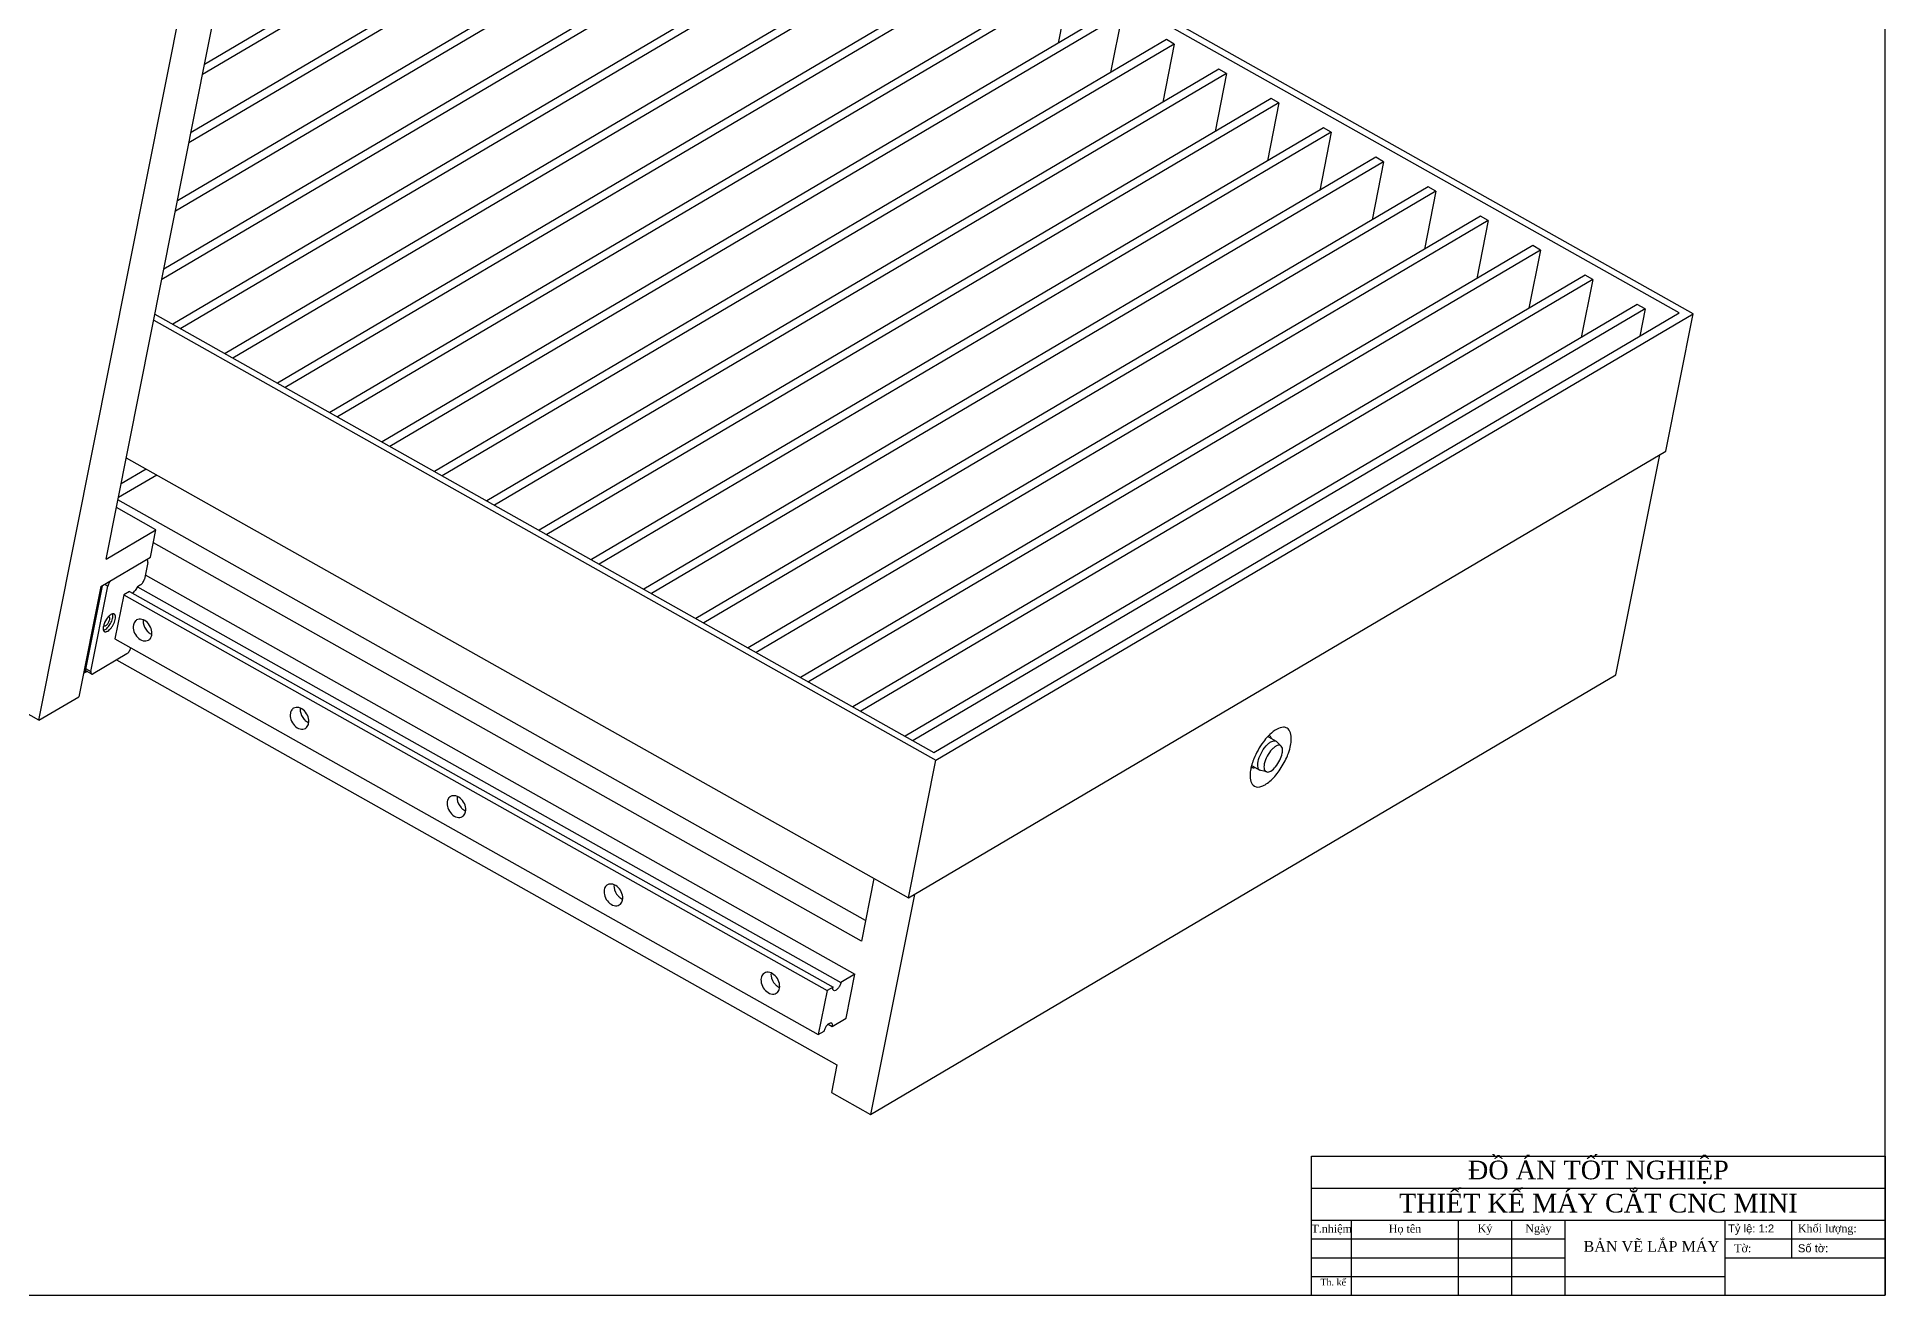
# Model space of a CAD drawing. Header units: inches. Extents: x -8900 to -5053, y -1814 to -15.
# Drawn here: x -5746 to -5053, y -856 to -385 of the extents above; entities that cross this region are included whole.
import ezdxf

# ---------------------------------------------------------------- set-up
doc = ezdxf.new("R2010")
doc.units = ezdxf.units.IN
doc.header["$LTSCALE"] = 2
doc.header["$MEASUREMENT"] = 0
doc.layers.add('02___PRT_ALL_AXES', color=7, linetype='Continuous')
doc.styles.add('DAT', font='times.ttf', dxfattribs={"height": 6})
doc.styles.add('dat7', font='times.ttf', dxfattribs={"height": 7})
doc.styles.get("Standard").update_dxf_attribs({"font": 'arial.ttf', "height": 2.5})

msp = doc.modelspace()

# ---------------------------------------------------------------- linework, layer by layer
at = {"color": 7, "linetype": 'Continuous'}
for p, q in [((-5053.06, -856.45), (-5053.06, -15.45)), ((-5509.84, -296.33), (-5683.92, -398.97)), ((-5509.08, -292.49), (-5683.15, -395.13)), ((-5130.21, -488.26), (-5459.67, -302.97)), ((-5125.02, -488.59), (-5459.21, -300.65)), ((-5514.17, -318.09), (-5688.25, -420.73)), ((-5720.06, -580.58), (-5668.74, -322.69)), ((-5437.24, -321.32), (-5699.2, -475.77)), ((-5440.19, -319.66), (-5698.44, -471.93)), ((-5514.94, -321.93), (-5689.01, -424.57)), ((-5745.27, -640.97), (-5683.68, -331.5)), ((-5420.57, -330.7), (-5695.07, -492.54)), ((-5417.63, -332.35), (-5692.12, -494.19)), ((-5498.37, -334.76), (-5694.11, -450.17)), ((-5501.31, -333.1), (-5693.34, -446.33)), ((-5400.95, -341.73), (-5675.45, -503.57)), ((-5398.01, -343.38), (-5672.51, -505.22)), ((-5381.34, -352.76), (-5655.83, -514.6)), ((-5378.4, -354.41), (-5652.89, -516.26)), ((-5361.72, -363.79), (-5636.22, -525.63)), ((-5358.78, -365.45), (-5633.28, -527.29)), ((-5358.78, -365.45), (-5363.11, -387.21)), ((-5342.11, -374.82), (-5616.6, -536.66)), ((-5339.16, -376.48), (-5613.66, -538.32)), ((-5339.16, -376.48), (-5343.49, -398.24)), ((-5322.49, -385.85), (-5596.99, -547.7)), ((-5319.55, -387.51), (-5594.04, -549.35)), ((-5319.55, -387.51), (-5323.88, -409.27)), ((-5319.55, -387.51), (-5322.49, -385.85)), ((-5302.87, -396.89), (-5577.37, -558.73)), ((-5299.93, -398.54), (-5574.43, -560.38)), ((-5299.93, -398.54), (-5304.26, -420.3)), ((-5299.93, -398.54), (-5302.87, -396.89)), ((-5283.26, -407.92), (-5557.75, -569.76)), ((-5280.32, -409.57), (-5283.26, -407.92)), ((-5280.32, -409.57), (-5554.81, -571.42)), ((-5280.32, -409.57), (-5284.65, -431.33)), ((-5263.64, -418.95), (-5538.14, -580.79)), ((-5260.7, -420.6), (-5535.2, -582.45)), ((-5260.7, -420.6), (-5265.03, -442.37)), ((-5260.7, -420.6), (-5263.64, -418.95)), ((-5244.03, -429.98), (-5518.52, -591.82)), ((-5241.08, -431.64), (-5515.58, -593.48)), ((-5241.08, -431.64), (-5245.41, -453.4)), ((-5241.08, -431.64), (-5244.03, -429.98)), ((-5224.41, -441.01), (-5498.91, -602.86)), ((-5221.47, -442.67), (-5495.96, -604.51)), ((-5221.47, -442.67), (-5225.8, -464.43)), ((-5221.47, -442.67), (-5224.41, -441.01)), ((-5204.79, -452.05), (-5479.29, -613.89)), ((-5201.85, -453.7), (-5476.35, -615.54)), ((-5201.85, -453.7), (-5206.18, -475.46)), ((-5201.85, -453.7), (-5204.79, -452.05)), ((-5185.18, -463.08), (-5459.67, -624.92)), ((-5182.24, -464.73), (-5185.18, -463.08)), ((-5182.24, -464.73), (-5456.73, -626.57)), ((-5182.24, -464.73), (-5186.57, -486.49)), ((-5165.56, -474.11), (-5440.06, -635.95)), ((-5162.62, -475.76), (-5437.12, -637.61)), ((-5162.62, -475.76), (-5166.95, -497.52)), ((-5162.62, -475.76), (-5165.56, -474.11)), ((-5702.25, -491.08), (-5408.98, -656.01)), ((-5701.79, -488.76), (-5409.68, -653.03)), ((-5145.95, -485.14), (-5420.44, -646.98)), ((-5143, -486.8), (-5417.5, -648.64)), ((-5409.68, -653.03), (-5130.21, -488.26)), ((-5408.98, -656.01), (-5125.02, -488.59)), ((-5143, -486.8), (-5145.95, -485.14)), ((-5143, -486.8), (-5145.03, -497)), ((-5135.29, -540.17), (-5125.02, -488.59)), ((-5419.25, -707.59), (-5135.29, -540.17)), ((-5705.06, -546.85), (-5714.45, -552.38)), ((-5712.51, -542.66), (-5419.25, -707.59)), ((-5153.95, -624.02), (-5137.53, -541.49)), ((-5701.11, -549.07), (-5715.48, -557.54)), ((-5701.38, -569.57), (-5716.21, -561.23)), ((-5435.31, -716.04), (-5715.64, -558.38)), ((-5720.06, -580.58), (-5701.38, -569.57)), ((-5703.43, -579.88), (-5701.38, -569.57)), ((-5436.85, -723.78), (-5702.35, -574.47)), ((-5722.11, -590.9), (-5703.43, -579.88)), ((-5704.49, -581.87), (-5705.72, -588.06)), ((-5704.93, -580.76), (-5704.69, -580.9)), ((-5705.41, -586.51), (-5439.31, -736.16)), ((-5722.11, -590.9), (-5730.33, -632.16)), ((-5727.76, -621.56), (-5721.6, -590.59)), ((-5725.8, -622.66), (-5719.43, -590.68)), ((-5720.62, -590.02), (-5719.43, -590.68)), ((-5713.5, -594.01), (-5716.78, -610.52)), ((-5711.26, -592.69), (-5713.5, -594.01)), ((-5713.5, -594.01), (-5449.77, -742.33)), ((-5711.26, -592.69), (-5447.53, -741.01)), ((-5708.27, -590.93), (-5709.16, -592.31)), ((-5707.15, -590.27), (-5708.27, -590.93)), ((-5708.27, -590.93), (-5444.54, -739.25)), ((-5745.27, -640.97), (-5804.12, -607.88)), ((-5712.28, -616.06), (-5724.98, -623.55)), ((-5716.78, -610.52), (-5453.06, -758.83)), ((-5727.76, -621.56), (-5725.8, -622.66)), ((-5727.56, -622.53), (-5725.59, -623.63)), ((-5716.14, -618.33), (-5446.09, -770.2)), ((-5433.43, -788.79), (-5153.95, -624.02)), ((-5745.27, -640.97), (-5730.33, -632.16)), ((-5281.34, -648.83), (-5281.08, -649.03)), ((-5279.45, -650.66), (-5281.08, -649.03)), ((-5419.25, -707.59), (-5408.98, -656.01)), ((-5287.16, -659.84), (-5287.47, -659.72)), ((-5284.92, -660.39), (-5287.16, -659.84)), ((-5432.18, -700.32), (-5436.85, -723.78)), ((-5417.01, -706.27), (-5433.43, -788.79)), ((-5447.53, -741.01), (-5449.77, -742.33)), ((-5439.31, -736.16), (-5444.54, -739.25)), ((-5442.6, -752.67), (-5439.31, -736.16)), ((-5449.77, -742.33), (-5453.06, -758.83)), ((-5449.34, -754.9), (-5447.83, -755.75)), ((-5447.83, -755.75), (-5442.6, -752.67)), ((-5453.06, -758.83), (-5450.82, -757.51)), ((-5446.09, -770.2), (-5448.14, -780.52)), ((-5448.14, -780.52), (-5433.43, -788.79)), ((-5268.06, -856.45), (-5268.06, -804.45)), ((-5268.06, -804.45), (-5053.06, -804.45)), ((-5053.06, -804.45), (-5053.06, -856.45)), ((-5268.06, -816.45), (-5053.06, -816.45)), ((-5268.06, -828.45), (-5053.06, -828.45)), ((-5253.06, -856.45), (-5253.06, -828.45)), ((-5213.06, -856.45), (-5213.06, -828.45)), ((-5193.06, -856.45), (-5193.06, -828.45)), ((-5173.06, -856.45), (-5173.06, -828.45)), ((-5113.06, -856.45), (-5113.06, -828.45)), ((-5088.06, -842.45), (-5088.06, -828.45)), ((-5268.06, -835.45), (-5173.06, -835.45)), ((-5113.06, -835.45), (-5053.06, -835.45)), ((-5268.06, -842.45), (-5173.06, -842.45)), ((-5113.06, -842.45), (-5053.06, -842.45)), ((-5268.06, -849.45), (-5113.06, -849.45)), ((-6242.06, -856.45), (-5053.06, -856.45)), ((-5268.06, -856.45), (-5053.06, -856.45))]:
    msp.add_line(p, q, dxfattribs=at)
msp.add_arc((-5284.63, -647.78), 1.32, 51.64848, 60.61474, dxfattribs=at)
for points, knots in [([(-5704.69, -580.9), (-5704.77, -580.85), (-5704.93, -580.84), (-5705.13, -580.9), (-5705.24, -580.95), (-5705.3, -580.98)], [0, 0, 0, 0, 0.430638, 0.694619, 1, 1, 1, 1]), ([(-5704.49, -581.87), (-5704.47, -581.76), (-5704.44, -581.57), (-5704.45, -581.32), (-5704.49, -581.14), (-5704.57, -580.99), (-5704.65, -580.92), (-5704.69, -580.9)], [0, 0, 0, 0, 0.323342, 0.531875, 0.710455, 0.863125, 1, 1, 1, 1]), ([(-5718, -588.47), (-5718.17, -588.57), (-5718.5, -588.86), (-5718.91, -589.39), (-5719.24, -590.01), (-5719.39, -590.46), (-5719.43, -590.68)], [0, 0, 0, 0, 0.21762, 0.477415, 0.749284, 1, 1, 1, 1]), ([(-5707.15, -590.27), (-5706.98, -590.17), (-5706.65, -589.88), (-5706.24, -589.35), (-5705.91, -588.73), (-5705.76, -588.28), (-5705.72, -588.06)], [0, 0, 0, 0, 0.21762, 0.477415, 0.749284, 1, 1, 1, 1]), ([(-5710.18, -593.3), (-5709.98, -593.22), (-5709.6, -592.91), (-5709.31, -592.53), (-5709.16, -592.31)], [0, 0, 0, 0, 0.443055, 1, 1, 1, 1]), ([(-5712.28, -616.06), (-5712.11, -615.96), (-5711.79, -615.67), (-5711.38, -615.14), (-5711.04, -614.52), (-5710.9, -614.07), (-5710.85, -613.85)], [0, 0, 0, 0, 0.21762, 0.477415, 0.749284, 1, 1, 1, 1]), ([(-5727.56, -622.53), (-5727.61, -622.5), (-5727.75, -622.36), (-5727.82, -622), (-5727.79, -621.72), (-5727.76, -621.56)], [0, 0, 0, 0, 0.185296, 0.533148, 1, 1, 1, 1]), ([(-5725.8, -622.66), (-5725.82, -622.77), (-5725.84, -622.96), (-5725.83, -623.21), (-5725.79, -623.39), (-5725.72, -623.54), (-5725.64, -623.61), (-5725.59, -623.63)], [0, 0, 0, 0, 0.323342, 0.531875, 0.710455, 0.863125, 1, 1, 1, 1]), ([(-5725.59, -623.63), (-5725.51, -623.68), (-5725.35, -623.7), (-5725.15, -623.64), (-5725.04, -623.58), (-5724.98, -623.55)], [0, 0, 0, 0, 0.430638, 0.694619, 1, 1, 1, 1]), ([(-5288.14, -656.48), (-5287.93, -655.42), (-5287.13, -653.34), (-5285.64, -651.07), (-5284.17, -649.63), (-5282.99, -648.8), (-5281.84, -648.55), (-5281.34, -648.83)], [0, 0, 0, 0, 0.292973, 0.598121, 0.732563, 0.845195, 1, 1, 1, 1]), ([(-5279.45, -650.66), (-5279.62, -650.49), (-5280.13, -650.25), (-5281.04, -650.44), (-5281.99, -651), (-5283.38, -652.27), (-5284.83, -654.39), (-5285.61, -656.35), (-5285.81, -657.36)], [0, 0, 0, 0, 0.069501, 0.152032, 0.259463, 0.391594, 0.700104, 1, 1, 1, 1]), ([(-5283.38, -647.29), (-5283.43, -647.18), (-5283.55, -646.98), (-5283.72, -646.81), (-5283.81, -646.74)], [0, 0, 0, 0, 0.517883, 1, 1, 1, 1]), ([(-5283.2, -647.78), (-5283.21, -647.74), (-5283.26, -647.57), (-5283.32, -647.41), (-5283.38, -647.29)], [0, 0, 0, 0, 0.262502, 1, 1, 1, 1]), ([(-5279.08, -653.39), (-5279.02, -653.1), (-5278.9, -652.2), (-5279, -651.11), (-5279.45, -650.66)], [0, 0, 0, 0, 0.318357, 1, 1, 1, 1]), ([(-5287.93, -659.28), (-5288.03, -659.12), (-5288.39, -658.23), (-5288.29, -657.22), (-5288.14, -656.48)], [0, 0, 0, 0, 0.197952, 1, 1, 1, 1]), ([(-5285.81, -657.36), (-5285.88, -657.73), (-5285.97, -658.42), (-5285.88, -659.36), (-5285.55, -660.09), (-5285.13, -660.34), (-5284.92, -660.39)], [0, 0, 0, 0, 0.331234, 0.601536, 0.814034, 1, 1, 1, 1]), ([(-5284.92, -660.39), (-5284.4, -660.52), (-5283.01, -659.97), (-5281.4, -658.35), (-5279.92, -656.07), (-5279.26, -654.29), (-5279.08, -653.39)], [0, 0, 0, 0, 0.165991, 0.416871, 0.71592, 1, 1, 1, 1]), ([(-5290.72, -658.61), (-5290.59, -658.69), (-5290.28, -658.79), (-5289.96, -658.8), (-5289.8, -658.78)], [0, 0, 0, 0, 0.478983, 1, 1, 1, 1]), ([(-5289.8, -658.78), (-5289.76, -658.77), (-5289.61, -658.75), (-5289.45, -658.72), (-5289.33, -658.68)], [0, 0, 0, 0, 0.23921, 1, 1, 1, 1]), ([(-5447.26, -742.31), (-5447.34, -742.26), (-5447.67, -741.91), (-5447.61, -741.37), (-5447.53, -741.01)], [0, 0, 0, 0, 0.187679, 1, 1, 1, 1]), ([(-5444.54, -739.25), (-5444.63, -739.67), (-5444.95, -740.5), (-5445.65, -741.54), (-5446.39, -742.27), (-5447.07, -742.42), (-5447.26, -742.31)], [0, 0, 0, 0, 0.293275, 0.598805, 0.845017, 1, 1, 1, 1]), ([(-5450.82, -757.51), (-5450.73, -757.09), (-5450.42, -756.26), (-5449.71, -755.22), (-5448.97, -754.49), (-5448.3, -754.34), (-5448.1, -754.45)], [0, 0, 0, 0, 0.293275, 0.598805, 0.845017, 1, 1, 1, 1]), ([(-5448.1, -754.45), (-5448.02, -754.5), (-5447.69, -754.85), (-5447.76, -755.38), (-5447.83, -755.75)], [0, 0, 0, 0, 0.187679, 1, 1, 1, 1])]:
    msp.add_open_spline(points, degree=3, knots=knots, dxfattribs=at)
msp.add_open_spline([(-5287.47, -659.72), (-5287.66, -659.62), (-5287.81, -659.46), (-5287.93, -659.28)], degree=3, dxfattribs=at)
at = {"layer": '02___PRT_ALL_AXES', "color": 7, "linetype": 'Continuous'}
for p, q in [((-5721.6, -590.59), (-5728.07, -623.11)), ((-5728.48, -622.87), (-5728.07, -623.11)), ((-5728.07, -623.11), (-5727.32, -622.66)), ((-5284.29, -647.17), (-5281.34, -648.83)), ((-5290.41, -658.07), (-5287.47, -659.72))]:
    msp.add_line(p, q, dxfattribs=at)
for centre, radius, start, end in [((-5714.27, -606.79), 6.77, 137.90767, 140.05365), ((-5263.94, -665.79), 27.81, 143.04602, 158.19943), ((-5284.87, -648.22), 1.2, 60.62191, 68.54087), ((-5272.69, -662.87), 18.57, 164.98656, 168.68634), ((-5289.83, -657.02), 1.2, 233.61089, 240.60366), ((-5266.3, -664.83), 25.25, 158.23095, 159.12803)]:
    msp.add_arc(centre, radius, start, end, dxfattribs=at)
for points, knots in [([(-5719.46, -602.44), (-5719.81, -602.86), (-5720.4, -603.75), (-5720.83, -604.74), (-5720.98, -605.25)], [0, 0, 0, 0, 0.503088, 1, 1, 1, 1]), ([(-5720.74, -604.59), (-5720.5, -604.35), (-5720.1, -603.79), (-5719.83, -603.15), (-5719.75, -602.82)], [0, 0, 0, 0, 0.499653, 1, 1, 1, 1]), ([(-5720.47, -607.01), (-5720.25, -606.88), (-5719.81, -606.54), (-5718.98, -605.65), (-5718.3, -604.55), (-5717.81, -603.37), (-5717.58, -602.53), (-5717.51, -601.78), (-5717.57, -601.32), (-5717.64, -601.13)], [0, 0, 0, 0, 0.112095, 0.24246, 0.530256, 0.671805, 0.800929, 0.91136, 1, 1, 1, 1]), ([(-5720.17, -605.46), (-5720.04, -605.39), (-5719.78, -605.18), (-5719.43, -604.78), (-5719.13, -604.31), (-5718.89, -603.8), (-5718.73, -603.3), (-5718.68, -602.91), (-5718.71, -602.65), (-5718.77, -602.45), (-5718.86, -602.33), (-5718.94, -602.28)], [0, 0, 0, 0, 0.121491, 0.264537, 0.419165, 0.573415, 0.715397, 0.835305, 0.885306, 0.928649, 1, 1, 1, 1]), ([(-5719.49, -607.56), (-5719.23, -607.41), (-5718.72, -606.99), (-5718.03, -606.2), (-5717.42, -605.25), (-5716.93, -604.23), (-5716.63, -603.24), (-5716.53, -602.46), (-5716.58, -601.93), (-5716.67, -601.61), (-5716.82, -601.36), (-5716.97, -601.24), (-5717.04, -601.2)], [0, 0, 0, 0, 0.12138, 0.264306, 0.418797, 0.572907, 0.714754, 0.834541, 0.884486, 0.927783, 0.965527, 1, 1, 1, 1]), ([(-5718.26, -601.37), (-5718.44, -601.48), (-5718.81, -601.75), (-5719.13, -602.07), (-5719.29, -602.25)], [0, 0, 0, 0, 0.466239, 1, 1, 1, 1]), ([(-5718.94, -602.28), (-5718.99, -602.26), (-5719.11, -602.22), (-5719.23, -602.24), (-5719.29, -602.26)], [0, 0, 0, 0, 0.465509, 1, 1, 1, 1]), ([(-5717.04, -601.2), (-5717.12, -601.16), (-5717.3, -601.1), (-5717.6, -601.1), (-5717.93, -601.2), (-5718.15, -601.31), (-5718.26, -601.37)], [0, 0, 0, 0, 0.206662, 0.434044, 0.69639, 1, 1, 1, 1]), ([(-5720.98, -605.25), (-5721.07, -605.53), (-5721.19, -606.06), (-5721.22, -606.7), (-5721.14, -607.14), (-5721.05, -607.39), (-5720.91, -607.6), (-5720.78, -607.7), (-5720.72, -607.74)], [0, 0, 0, 0, 0.329549, 0.605567, 0.721668, 0.823951, 0.915141, 1, 1, 1, 1]), ([(-5721.1, -607.26), (-5721.05, -607.25), (-5720.83, -607.2), (-5720.63, -607.1), (-5720.47, -607.01)], [0, 0, 0, 0, 0.225763, 1, 1, 1, 1]), ([(-5720.99, -605.26), (-5720.97, -605.32), (-5720.92, -605.44), (-5720.83, -605.52), (-5720.78, -605.55)], [0, 0, 0, 0, 0.535757, 1, 1, 1, 1]), ([(-5720.78, -605.55), (-5720.7, -605.6), (-5720.54, -605.61), (-5720.33, -605.55), (-5720.22, -605.5), (-5720.17, -605.46)], [0, 0, 0, 0, 0.430638, 0.694619, 1, 1, 1, 1]), ([(-5720.72, -607.74), (-5720.64, -607.78), (-5720.46, -607.84), (-5720.15, -607.83), (-5719.82, -607.74), (-5719.61, -607.63), (-5719.49, -607.56)], [0, 0, 0, 0, 0.206662, 0.434044, 0.69639, 1, 1, 1, 1]), ([(-5709.86, -605.24), (-5710.02, -606.04), (-5709.79, -607.82), (-5708.44, -609.99), (-5706.41, -611.38), (-5704.77, -611.27), (-5704.2, -610.94)], [0, 0, 0, 0, 0.257907, 0.537, 0.790578, 1, 1, 1, 1]), ([(-5708.64, -603.4), (-5708.8, -603.49), (-5709.4, -603.95), (-5709.75, -604.68), (-5709.86, -605.24)], [0, 0, 0, 0, 0.238826, 1, 1, 1, 1]), ([(-5702.99, -609.1), (-5702.83, -608.3), (-5703.05, -606.52), (-5704.41, -604.35), (-5706.44, -602.96), (-5708.07, -603.06), (-5708.64, -603.4)], [0, 0, 0, 0, 0.257907, 0.537, 0.790578, 1, 1, 1, 1]), ([(-5706.17, -603.36), (-5706.21, -603.72), (-5706.17, -605.24), (-5705.44, -606.71), (-5704.66, -607.56)], [0, 0, 0, 0, 0.236654, 1, 1, 1, 1]), ([(-5704.66, -607.56), (-5704.54, -607.7), (-5704.05, -608.19), (-5703.46, -608.58), (-5702.98, -608.78)], [0, 0, 0, 0, 0.26171, 1, 1, 1, 1]), ([(-5704.2, -610.94), (-5704.05, -610.85), (-5703.45, -610.39), (-5703.1, -609.66), (-5702.99, -609.1)], [0, 0, 0, 0, 0.238826, 1, 1, 1, 1]), ([(-5649.8, -636.5), (-5649.95, -636.59), (-5650.55, -637.04), (-5650.9, -637.78), (-5651.01, -638.33)], [0, 0, 0, 0, 0.238826, 1, 1, 1, 1]), ([(-5644.14, -642.19), (-5643.98, -641.39), (-5644.21, -639.61), (-5645.56, -637.44), (-5647.59, -636.06), (-5649.23, -636.16), (-5649.8, -636.5)], [0, 0, 0, 0, 0.257907, 0.537, 0.790578, 1, 1, 1, 1]), ([(-5647.32, -636.46), (-5647.36, -636.81), (-5647.32, -638.34), (-5646.6, -639.81), (-5645.82, -640.66)], [0, 0, 0, 0, 0.236654, 1, 1, 1, 1]), ([(-5651.01, -638.33), (-5651.17, -639.13), (-5650.95, -640.91), (-5649.59, -643.08), (-5647.56, -644.47), (-5645.93, -644.37), (-5645.35, -644.03)], [0, 0, 0, 0, 0.257907, 0.537, 0.790578, 1, 1, 1, 1]), ([(-5645.82, -640.66), (-5645.69, -640.79), (-5645.2, -641.28), (-5644.61, -641.68), (-5644.14, -641.88)], [0, 0, 0, 0, 0.26171, 1, 1, 1, 1]), ([(-5645.35, -644.03), (-5645.2, -643.94), (-5644.6, -643.49), (-5644.25, -642.75), (-5644.14, -642.19)], [0, 0, 0, 0, 0.238826, 1, 1, 1, 1]), ([(-5277.3, -643.93), (-5277.69, -643.71), (-5279.02, -643.43), (-5281.4, -644.34), (-5282.96, -645.59), (-5283.78, -646.38)], [0, 0, 0, 0, 0.183282, 0.531018, 1, 1, 1, 1]), ([(-5275.95, -650.42), (-5275.81, -649.68), (-5275.48, -647.53), (-5275.98, -644.67), (-5277.3, -643.93)], [0, 0, 0, 0, 0.333171, 1, 1, 1, 1]), ([(-5283.78, -646.38), (-5283.99, -646.57), (-5284.84, -647.42), (-5285.61, -648.34), (-5286.16, -649.07)], [0, 0, 0, 0, 0.238363, 1, 1, 1, 1]), ([(-5277.13, -654.28), (-5277, -653.96), (-5276.52, -652.7), (-5276.15, -651.39), (-5275.95, -650.42)], [0, 0, 0, 0, 0.262579, 1, 1, 1, 1]), ([(-5289.55, -665.72), (-5288.75, -666.18), (-5286.95, -666), (-5284.95, -664.87), (-5282.44, -662.86), (-5279.62, -659.35), (-5277.85, -656.06), (-5277.13, -654.28)], [0, 0, 0, 0, 0.153526, 0.259049, 0.384959, 0.682169, 1, 1, 1, 1]), ([(-5290.9, -659.23), (-5291.05, -659.97), (-5291.37, -662.12), (-5290.87, -664.98), (-5289.55, -665.72)], [0, 0, 0, 0, 0.333171, 1, 1, 1, 1]), ([(-5592.16, -671.43), (-5592.32, -672.23), (-5592.1, -674.01), (-5590.74, -676.18), (-5588.72, -677.57), (-5587.08, -677.47), (-5586.51, -677.13)], [0, 0, 0, 0, 0.257907, 0.537, 0.790578, 1, 1, 1, 1]), ([(-5590.95, -669.59), (-5591.1, -669.68), (-5591.7, -670.14), (-5592.05, -670.87), (-5592.16, -671.43)], [0, 0, 0, 0, 0.238826, 1, 1, 1, 1]), ([(-5585.3, -675.29), (-5585.14, -674.49), (-5585.36, -672.71), (-5586.72, -670.54), (-5588.74, -669.15), (-5590.38, -669.25), (-5590.95, -669.59)], [0, 0, 0, 0, 0.257907, 0.537, 0.790578, 1, 1, 1, 1]), ([(-5588.47, -669.55), (-5588.51, -669.91), (-5588.48, -671.43), (-5587.75, -672.9), (-5586.97, -673.75)], [0, 0, 0, 0, 0.236654, 1, 1, 1, 1]), ([(-5586.97, -673.75), (-5586.85, -673.89), (-5586.35, -674.38), (-5585.76, -674.77), (-5585.29, -674.97)], [0, 0, 0, 0, 0.26171, 1, 1, 1, 1]), ([(-5586.51, -677.13), (-5586.35, -677.04), (-5585.75, -676.58), (-5585.41, -675.85), (-5585.3, -675.29)], [0, 0, 0, 0, 0.238826, 1, 1, 1, 1]), ([(-5533.31, -704.52), (-5533.47, -705.33), (-5533.25, -707.11), (-5531.89, -709.27), (-5529.87, -710.66), (-5528.23, -710.56), (-5527.66, -710.22)], [0, 0, 0, 0, 0.257907, 0.537, 0.790578, 1, 1, 1, 1]), ([(-5532.1, -702.69), (-5532.26, -702.78), (-5532.86, -703.23), (-5533.2, -703.97), (-5533.31, -704.52)], [0, 0, 0, 0, 0.238826, 1, 1, 1, 1]), ([(-5526.45, -708.39), (-5526.29, -707.58), (-5526.51, -705.8), (-5527.87, -703.64), (-5529.89, -702.25), (-5531.53, -702.35), (-5532.1, -702.69)], [0, 0, 0, 0, 0.257907, 0.537, 0.790578, 1, 1, 1, 1]), ([(-5529.63, -702.65), (-5529.67, -703), (-5529.63, -704.53), (-5528.9, -706), (-5528.12, -706.85)], [0, 0, 0, 0, 0.236654, 1, 1, 1, 1]), ([(-5528.12, -706.85), (-5528, -706.98), (-5527.51, -707.47), (-5526.91, -707.87), (-5526.44, -708.07)], [0, 0, 0, 0, 0.26171, 1, 1, 1, 1]), ([(-5527.66, -710.22), (-5527.51, -710.13), (-5526.9, -709.68), (-5526.56, -708.94), (-5526.45, -708.39)], [0, 0, 0, 0, 0.238826, 1, 1, 1, 1]), ([(-5474.47, -737.62), (-5474.62, -738.42), (-5474.4, -740.2), (-5473.04, -742.37), (-5471.02, -743.76), (-5469.38, -743.66), (-5468.81, -743.32)], [0, 0, 0, 0, 0.257907, 0.537, 0.790578, 1, 1, 1, 1]), ([(-5473.25, -735.78), (-5473.41, -735.87), (-5474.01, -736.33), (-5474.35, -737.06), (-5474.47, -737.62)], [0, 0, 0, 0, 0.238826, 1, 1, 1, 1]), ([(-5467.6, -741.48), (-5467.44, -740.68), (-5467.66, -738.9), (-5469.02, -736.73), (-5471.05, -735.34), (-5472.68, -735.44), (-5473.25, -735.78)], [0, 0, 0, 0, 0.257907, 0.537, 0.790578, 1, 1, 1, 1]), ([(-5470.78, -735.74), (-5470.82, -736.1), (-5470.78, -737.62), (-5470.05, -739.09), (-5469.27, -739.94)], [0, 0, 0, 0, 0.236654, 1, 1, 1, 1]), ([(-5469.27, -739.94), (-5469.15, -740.08), (-5468.66, -740.57), (-5468.07, -740.97), (-5467.59, -741.17)], [0, 0, 0, 0, 0.26171, 1, 1, 1, 1]), ([(-5468.81, -743.32), (-5468.66, -743.23), (-5468.06, -742.77), (-5467.71, -742.04), (-5467.6, -741.48)], [0, 0, 0, 0, 0.238826, 1, 1, 1, 1])]:
    msp.add_open_spline(points, degree=3, knots=knots, dxfattribs=at)
msp.add_open_spline([(-5289.9, -655.83), (-5290.18, -656.56), (-5290.42, -657.31), (-5290.63, -658.06)], degree=3, dxfattribs=at)

# ---------------------------------------------------------------- texts
at = {"color": 7, "linetype": 'Continuous'}
for s, insert, char_height, width, attachment_point, style in [('ĐỒ ÁN TỐT NGHIỆP', (-5160.56, -810.45), 7, 215, 5, 'dat7'), ('THIẾT KẾ MÁY CẮT CNC MINI', (-5160.56, -822.07), 7, 215, 5, 'dat7'), ('\\pt0;{\\H0.8511x;BẢN VẼ LẮP MÁY}', (-5166.12, -838.26), 4.7, 61.447, 4, 'DAT')]:
    msp.add_mtext(s, dxfattribs=dict(at, insert=insert, char_height=char_height, width=width, attachment_point=attachment_point, style=style))
for s, insert, char_height, width, attachment_point in [('{\\fTimes New Roman|b0|i0|c0|p18;T.nhiệm}', (-5260.56, -831.95), 3, 15, 5), ('{\\fTimes New Roman|b0|i0|c0|p18;Họ tên}', (-5233.06, -831.95), 3, 40, 5), ('{\\fTimes New Roman|b0|i0|c0|p18;Ký}', (-5203.06, -831.95), 3, 20, 5), ('{\\fTimes New Roman|b0|i0|c0|p18;Ngày}', (-5183.06, -831.95), 3, 20, 5), (' Tỷ lệ: 1:2', (-5113.06, -830.01), 3, 25, 1), (' {\\fTimes New Roman|b0|i0|c0|p18; Khối l\\fTimes New Roman|b0|i0|c163|p18;ư\\fTimes New Roman|b0|i0|c0|p18;ợng:}', (-5088.06, -831.95), 3, 35, 4), (' {\\fTimes New Roman|b0|i0|c0|p18;  Tờ:}', (-5113.06, -838.95), 3, 25, 4), ('  Số tờ: ', (-5088.06, -838.95), 3, 35, 4), ('{\\fTimes New Roman|b0|i0|c0|p18;Th. kế}', (-5259.98, -851.65), 2.5, 18.5, 5)]:
    msp.add_mtext(s, dxfattribs=dict(at, insert=insert, char_height=char_height, width=width, attachment_point=attachment_point))

doc.saveas('drawing.dxf')
